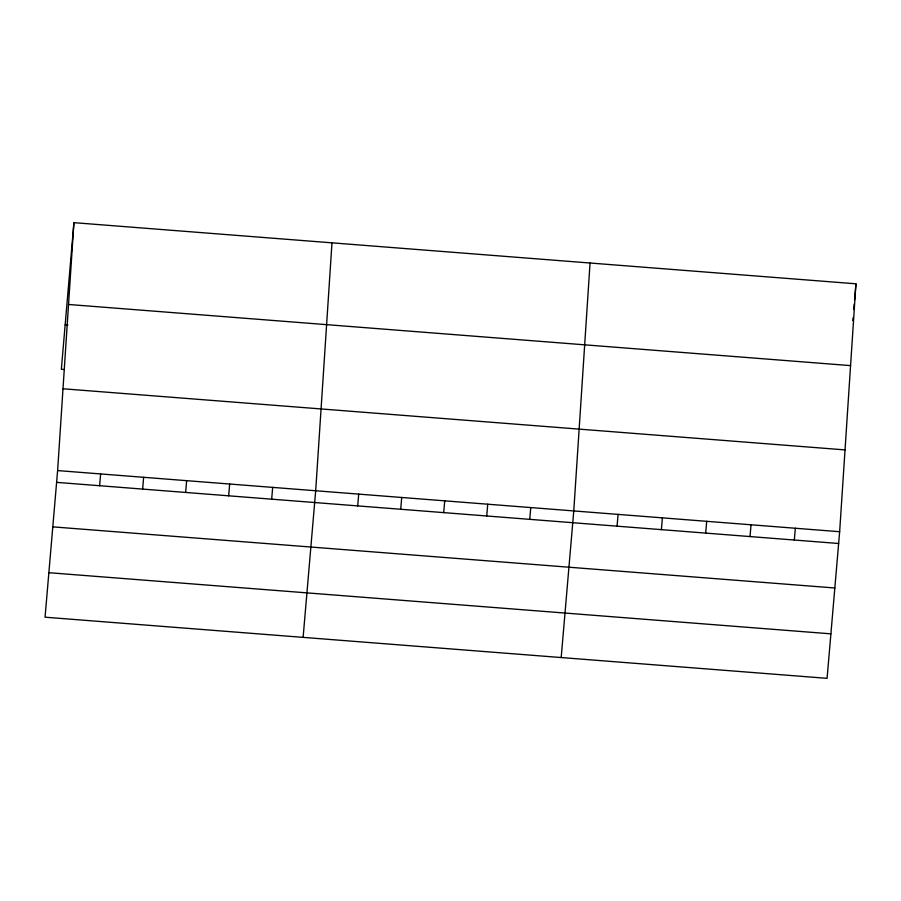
<?xml version="1.0" encoding="UTF-8"?>
<svg xmlns="http://www.w3.org/2000/svg" width="901" height="901" viewBox="0 0 901 901"><rect width="100%" height="100%" fill="white"/><g stroke="black" fill="none" stroke-linecap="round" stroke-linejoin="round"><path stroke-width="1.35" d="M57.619 470.581L73.916 222.66L855.95 283.804L839.653 531.714L827.084 678.34L45.05 617.196L57.619 470.581L839.653 531.714M331.985 242.842L315.688 490.752L303.119 637.379M590.054 263.013L573.768 510.923L561.188 657.55M73.916 222.66L61.347 369.286L64.117 369.5M99.617 485.718L100.63 473.937M142.628 489.085L143.642 477.305M185.651 492.442L186.653 480.661M228.663 495.809L229.665 484.028M271.674 499.177L272.676 487.385M357.697 505.9L358.699 494.12M400.708 509.256L401.711 497.476M443.72 512.624L444.722 500.843M486.731 515.98L487.734 504.2M529.743 519.348L530.757 507.567M617.072 526.173L618.075 514.392M661.379 529.642L662.393 517.861M705.697 533.099L706.711 521.319M750.015 536.568L751.029 524.787M794.333 540.026L795.335 528.245M852.797 320.61L853.033 317.828M853.743 309.482L854.227 303.93M854.587 299.751L855.95 283.804M68.532 304.47L850.578 365.615M65.165 324.788L67.935 325.002M63.002 388.77L845.037 449.903M56.605 482.362L838.64 543.494M52.799 526.86L834.833 587.993M48.868 572.698L830.902 633.842"/></g></svg>
